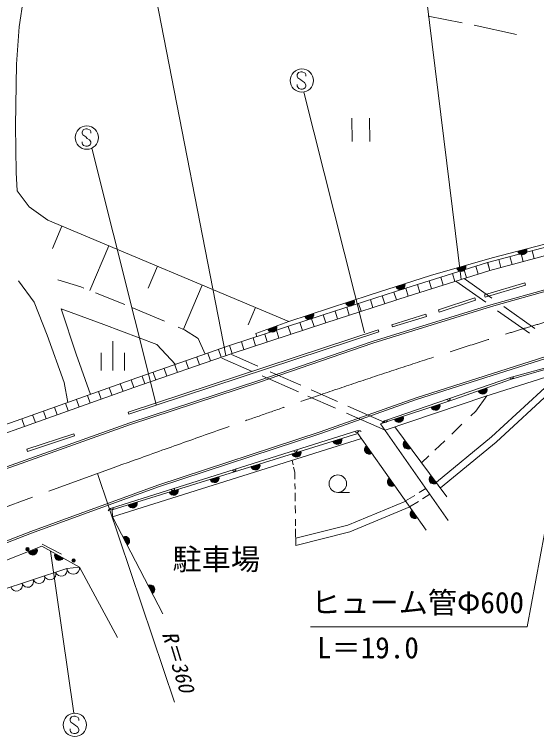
# Model space of a CAD drawing. Units: millimetres, scale not verified. Extents: x 40000 to 680000, y 20000 to 380000.
# Drawn here: x 87431 to 132206, y 254618 to 316587 of the extents above; entities that cross this region are included whole.
import ezdxf
from ezdxf.enums import TextEntityAlignment as Align

# ---------------------------------------------------------------- set-up
doc = ezdxf.new("R2010")
doc.units = ezdxf.units.MM
doc.header["$LTSCALE"] = 1000
doc.linetypes.add('CHAIN', pattern=[18.5, 12, -1.5, 3.5, -1.5])
for name, color, linetype, lineweight in [('M-BGD', 7, 'Continuous', 13), ('M-BMK', 2, 'CHAIN', 13), ('M-BMK-HTXT', 7, 'Continuous', 13), ('M-STR-STR3', 7, 'Continuous', 13), ('M-STR-STRC', 7, 'Continuous', 13)]:
    doc.layers.add(name, color=color, linetype=linetype, lineweight=lineweight)
doc.styles.add('ＭＳ ゴシック', font='')
doc.styles.get('ＭＳ ゴシック').set_extended_font_data('MS Gothic')

msp = doc.modelspace()

# ---------------------------------------------------------------- linework, layer by layer
at = {"layer": 'M-BGD'}
for p, q in [((88354, 319041), (87847, 315527)), ((125821, 315863), (122898, 316444)), ((87847, 315527), (87613, 312327)), ((130489, 314877), (126863, 315656)), ((87613, 312327), (87535, 307018)), ((116378, 307675), (116394, 305675)), ((117878, 307687), (117894, 305687)), ((87535, 307018), (87574, 303036)), ((87574, 303036), (87652, 301436)), ((87652, 301436), (88706, 300069)), ((88706, 300069), (90306, 298937)), ((90306, 298937), (110956, 290232)), ((90699, 296512), (91508, 298431)), ((133578, 297047), (128390, 295689)), ((93900, 292884), (95524, 296738)), ((133740, 296816), (128002, 295292)), ((132012, 295633), (131833, 296309)), ((128390, 295689), (123110, 294185)), ((133920, 296139), (128197, 294620)), ((130104, 295126), (129925, 295803)), ((131058, 295379), (130879, 296056)), ((98901, 293084), (99700, 294977)), ((128002, 295292), (120991, 293086)), ((127198, 294305), (126988, 294973)), ((128197, 294620), (127987, 295287)), ((128197, 294620), (128017, 295296)), ((129151, 294873), (128971, 295549)), ((128197, 294620), (121203, 292419)), ((126199, 293991), (125989, 294659)), ((93117, 293199), (91165, 293824)), ((123110, 294185), (117945, 292528)), ((124201, 293362), (123990, 294030)), ((125200, 293676), (124989, 294344)), ((126005, 293930), (128376, 292248)), ((89114, 291891), (87772, 293726)), ((93379, 293094), (93117, 293199)), ((101925, 289568), (103525, 293365)), ((122202, 292733), (121992, 293401)), ((123201, 293048), (122991, 293715)), ((125287, 293704), (127846, 291889)), ((127752, 292526), (131188, 293542)), ((131245, 293351), (127808, 292334)), ((135416, 293675), (128299, 291666)), ((135457, 293531), (128342, 291522)), ((131188, 293542), (131245, 293351)), ((96890, 291683), (94388, 292688)), ((117945, 292528), (110956, 290232)), ((120991, 293086), (113911, 290801)), ((120193, 292093), (119978, 292759)), ((121203, 292419), (120988, 293085)), ((121203, 292419), (120993, 293086)), ((127808, 292334), (127752, 292526)), ((90237, 289070), (89114, 291891)), ((121203, 292419), (114128, 290136)), ((118171, 291440), (117956, 292106)), ((119182, 291766), (118967, 292433)), ((123801, 291229), (126911, 292258)), ((126973, 292068), (123864, 291039)), ((126911, 292258), (126973, 292068)), ((92729, 287426), (91442, 291315)), ((91442, 291315), (95084, 289973)), ((100307, 290252), (97489, 291442)), ((107471, 289962), (108094, 291439)), ((116149, 290788), (115934, 291454)), ((117160, 291114), (116945, 291780)), ((128299, 291666), (118109, 288520)), ((128342, 291522), (118155, 288377)), ((129410, 291514), (132052, 289640)), ((113911, 290801), (105881, 288166)), ((114128, 290136), (113909, 290801)), ((114128, 290136), (113913, 290802)), ((115138, 290462), (114923, 291128)), ((119787, 289964), (122711, 290868)), ((122770, 290677), (119846, 289773)), ((122711, 290868), (122770, 290677)), ((123864, 291039), (123801, 291229)), ((128866, 291165), (131593, 289230)), ((114128, 290136), (106106, 287503)), ((110956, 290232), (108131, 289197)), ((112122, 289477), (111904, 290142)), ((113125, 289807), (112907, 290472)), ((95084, 289973), (99631, 288275)), ((97175, 282468), (118614, 289533)), ((102017, 289530), (101473, 289760)), ((103188, 288788), (102017, 289530)), ((110117, 288819), (109898, 289484)), ((111119, 289148), (110901, 289813)), ((118614, 289533), (118677, 289343)), ((119846, 289773), (119787, 289964)), ((91688, 284989), (90237, 289070)), ((118677, 289343), (97237, 282278)), ((103783, 287433), (103188, 288788)), ((108111, 288161), (107893, 288826)), ((108131, 289197), (108226, 288935)), ((109114, 288490), (108896, 289155)), ((95871, 288535), (95871, 286035)), ((105881, 288166), (97448, 285219)), ((99631, 288275), (101245, 286546)), ((106106, 287503), (105875, 288164)), ((106106, 287503), (105887, 288168)), ((107108, 287832), (106890, 288497)), ((118109, 288520), (108399, 285169)), ((118155, 288377), (108447, 285027)), ((105170, 287176), (104939, 287836)), ((134261, 287632), (121868, 283675)), ((93943, 283976), (92729, 287426)), ((94871, 287535), (94871, 286035)), ((96871, 286035), (96871, 287535)), ((106106, 287503), (97680, 284559)), ((103297, 286521), (103066, 287182)), ((104233, 286849), (104002, 287509)), ((105220, 287103), (107812, 285956)), ((106042, 287395), (108294, 286399)), ((134306, 287489), (121916, 283533)), ((130061, 285471), (136053, 287089)), ((101425, 285867), (101194, 286528)), ((102361, 286194), (102130, 286855)), ((135786, 286350), (127760, 283798)), ((128746, 279885), (135715, 286327)), ((130046, 285287), (134138, 286456)), ((99553, 285213), (99322, 285874)), ((100489, 285540), (100258, 286201)), ((109357, 285928), (111981, 284767)), ((128351, 280337), (134368, 285899)), ((97448, 285219), (88051, 281886)), ((108399, 285169), (97323, 281546)), ((97680, 284559), (97446, 285219)), ((97680, 284559), (97449, 285220)), ((98616, 284886), (98385, 285547)), ((108663, 285579), (111789, 284196)), ((119247, 281752), (130061, 285471)), ((125102, 283533), (130046, 285287)), ((97680, 284559), (88285, 281227)), ((92000, 283287), (91688, 284989)), ((95801, 283892), (95567, 284552)), ((96741, 284226), (96507, 284885)), ((108447, 285027), (97371, 281404)), ((93922, 283226), (93688, 283886)), ((94862, 283559), (94628, 284219)), ((112597, 283838), (114975, 282786)), ((112869, 284374), (115132, 283372)), ((127945, 283857), (127001, 282548)), ((92043, 282560), (91809, 283219)), ((92983, 282893), (92749, 283552)), ((121868, 283675), (113652, 280762)), ((121916, 283533), (113700, 280620)), ((118827, 281460), (125102, 283533)), ((127760, 283798), (119212, 280910)), ((91104, 282226), (90870, 282886)), ((116014, 282982), (119184, 281578)), ((89225, 281560), (88991, 282220)), ((90164, 281893), (89930, 282553)), ((97237, 282278), (97175, 282468)), ((115903, 282375), (119212, 280910)), ((127001, 282548), (126564, 282131)), ((88051, 281886), (70813, 275769)), ((97323, 281546), (87545, 278058)), ((97371, 281404), (87595, 277917)), ((88285, 281227), (88051, 281886)), ((88285, 281227), (88051, 281886)), ((118827, 281460), (124624, 273168)), ((125811, 281413), (124940, 280582)), ((88285, 281227), (71039, 275106)), ((95755, 274226), (116795, 280840)), ((113652, 280762), (99729, 276194)), ((120053, 281194), (124518, 275188)), ((88480, 279280), (92520, 280609)), ((92582, 280419), (88543, 279090)), ((92520, 280609), (92582, 280419)), ((95807, 274086), (116879, 280630)), ((95829, 273480), (117188, 280192)), ((113700, 280620), (99779, 276052)), ((116879, 280630), (122737, 272338)), ((123629, 276457), (128351, 280337)), ((124333, 280003), (123487, 279196)), ((123978, 275966), (128746, 279885)), ((88543, 279090), (88480, 279280)), ((111240, 278323), (111327, 277942)), ((122964, 278697), (122347, 278108)), ((87545, 278058), (71932, 272489)), ((87595, 277917), (71982, 272347)), ((111374, 277735), (111471, 277311)), ((111471, 277311), (111480, 276713)), ((99729, 276194), (88841, 272205)), ((99779, 276052), (88894, 272065)), ((111485, 276324), (111492, 275852)), ((122142, 275549), (122715, 275899)), ((111497, 275546), (111507, 274810)), ((115162, 275567), (116162, 275567)), ((120973, 274836), (121756, 275313)), ((122418, 275015), (123060, 275406)), ((116008, 272763), (120984, 274820)), ((121320, 274344), (122071, 274803)), ((95829, 273480), (95807, 274086)), ((111513, 274449), (111522, 273796)), ((116198, 272192), (121339, 274318)), ((100150, 265163), (95829, 273480)), ((111530, 273269), (111538, 272713)), ((111554, 271638), (116008, 272763)), ((88841, 272205), (73985, 266469)), ((88894, 272065), (74039, 266329)), ((111542, 272449), (111563, 271022)), ((111563, 271022), (116198, 272192)), ((78396, 266465), (89765, 270963)), ((89765, 270963), (93021, 269160)), ((89796, 271140), (91461, 270270)), ((91930, 269047), (79431, 264903)), ((93021, 269160), (91930, 269047)), ((93021, 269160), (96262, 263111))]:
    msp.add_line(p, q, dxfattribs=at)
for centre, radius in [((115162, 276317), 750), ((88550, 270694), 150), ((88550, 270694), 100), ((88550, 270694), 50), ((92502, 269726), 150), ((92502, 269726), 100), ((92502, 269726), 50)]:
    msp.add_circle(centre, radius, dxfattribs=at)
for centre, radius, start, end in [((130984, 296368), 400, 194.67469, 14.67469), ((130984, 296368), 400, 194.67469, 14.67469), ((130984, 296368), 350, 194.67469, 14.67469), ((130984, 296368), 300, 194.67469, 14.67469), ((130984, 296368), 250, 194.67469, 14.67469), ((130984, 296368), 200, 194.67469, 14.67469), ((130984, 296368), 150, 194.67469, 14.67469), ((130984, 296368), 100, 194.67469, 14.67469), ((130984, 296368), 50, 194.67469, 14.67469), ((125750, 294937), 400, 195.89014, 15.89014), ((125750, 294937), 400, 195.89014, 15.89014), ((125750, 294937), 350, 195.89014, 15.89014), ((125750, 294937), 300, 195.89014, 15.89014), ((125750, 294937), 250, 195.89014, 15.89014), ((125750, 294937), 200, 195.89014, 15.89014), ((125750, 294937), 150, 195.89014, 15.89014), ((125750, 294937), 100, 195.89014, 15.89014), ((125750, 294937), 50, 195.89014, 15.89014), ((120527, 293357), 400, 197.7912, 17.7912), ((120527, 293357), 400, 197.7912, 17.7912), ((120527, 293357), 350, 197.7912, 17.7912), ((120527, 293357), 300, 197.7912, 17.7912), ((120527, 293357), 250, 197.7912, 17.7912), ((120527, 293357), 200, 197.7912, 17.7912), ((120527, 293357), 150, 197.7912, 17.7912), ((120527, 293357), 100, 197.7912, 17.7912), ((120527, 293357), 50, 197.7912, 17.7912), ((116198, 291954), 400, 198.18489, 18.18489), ((116198, 291954), 400, 198.18489, 18.18489), ((116198, 291954), 350, 198.18489, 18.18489), ((116198, 291954), 300, 198.18489, 18.18489), ((116198, 291954), 250, 198.18489, 18.18489), ((116198, 291954), 200, 198.18489, 18.18489), ((116198, 291954), 150, 198.18489, 18.18489), ((116198, 291954), 100, 198.18489, 18.18489), ((116198, 291954), 50, 198.18489, 18.18489), ((112703, 290806), 400, 198.18489, 18.18489), ((112703, 290806), 400, 198.18489, 18.18489), ((112703, 290806), 350, 198.18489, 18.18489), ((112703, 290806), 300, 198.18489, 18.18489), ((112703, 290806), 250, 198.18489, 18.18489), ((112703, 290806), 200, 198.18489, 18.18489), ((112703, 290806), 150, 198.18489, 18.18489), ((112703, 290806), 100, 198.18489, 18.18489), ((112703, 290806), 50, 198.18489, 18.18489), ((109543, 289715), 400, 200.12234, 20.12234), ((109543, 289715), 400, 200.12234, 20.12234), ((109543, 289715), 350, 200.12234, 20.12234), ((109543, 289715), 300, 200.12234, 20.12234), ((109543, 289715), 250, 200.12234, 20.12234), ((109543, 289715), 200, 200.12234, 20.12234), ((109543, 289715), 150, 200.12234, 20.12234), ((109543, 289715), 100, 200.12234, 20.12234), ((109543, 289715), 50, 200.12234, 20.12234), ((130061, 285471), 150, 198.97803, 15.1063), ((127574, 284410), 400, 199.53665, 19.53665), ((127574, 284410), 400, 199.53665, 19.53665), ((127574, 284410), 350, 199.53665, 19.53665), ((127574, 284410), 300, 199.53665, 19.53665), ((127574, 284410), 250, 199.53665, 19.53665), ((127574, 284410), 200, 199.53665, 19.53665), ((127574, 284410), 150, 199.53665, 19.53665), ((127574, 284410), 100, 199.53665, 19.53665), ((127574, 284410), 50, 199.53665, 19.53665), ((124654, 283612), 150, 198.97803, 18.97803), ((123534, 283015), 400, 198.27466, 18.27466), ((123534, 283015), 400, 198.27466, 18.27466), ((123534, 283015), 350, 198.27466, 18.27466), ((123534, 283015), 300, 198.27466, 18.27466), ((123534, 283015), 250, 198.27466, 18.27466), ((123534, 283015), 200, 198.27466, 18.27466), ((123534, 283015), 150, 198.27466, 18.27466), ((123534, 283015), 100, 198.27466, 18.27466), ((123534, 283015), 50, 198.27466, 18.27466), ((120396, 281979), 400, 198.27466, 18.27466), ((120396, 281979), 400, 198.27466, 18.27466), ((120396, 281979), 350, 198.27466, 18.27466), ((120396, 281979), 300, 198.27466, 18.27466), ((120396, 281979), 250, 198.27466, 18.27466), ((120396, 281979), 200, 198.27466, 18.27466), ((120396, 281979), 150, 198.27466, 18.27466), ((120396, 281979), 100, 198.27466, 18.27466), ((120396, 281979), 50, 198.27466, 18.27466), ((119409, 281279), 500, 108.97803, 153.97803), ((119247, 281752), 150, 198.97803, 18.97803), ((116795, 280840), 150, 197.45123, 17.45123), ((116945, 280363), 500, 62.45123, 107.45123), ((115123, 280085), 400, 197.25156, 17.25156), ((115123, 280085), 400, 197.25156, 17.25156), ((115123, 280085), 350, 197.25156, 17.25156), ((115123, 280085), 300, 197.25156, 17.25156), ((115123, 280085), 250, 197.25156, 17.25156), ((115123, 280085), 200, 197.25156, 17.25156), ((115123, 280085), 150, 197.25156, 17.25156), ((115123, 280085), 100, 197.25156, 17.25156), ((115123, 280085), 50, 197.25156, 17.25156), ((117855, 279248), 400, 125.24322, 305.24322), ((117855, 279248), 400, 125.24322, 305.24322), ((117855, 279248), 350, 125.24322, 305.24322), ((117855, 279248), 300, 125.24322, 305.24322), ((121169, 279692), 400, 126.62574, 306.62574), ((121169, 279692), 400, 126.62574, 306.62574), ((121169, 279692), 350, 126.62574, 306.62574), ((121169, 279692), 300, 126.62574, 306.62574), ((121169, 279692), 250, 126.62574, 306.62574), ((121169, 279692), 200, 126.62574, 306.62574), ((121169, 279692), 150, 126.62574, 306.62574), ((121169, 279692), 100, 126.62574, 306.62574), ((121169, 279692), 50, 126.62574, 306.62574), ((111611, 278994), 400, 197.25156, 17.25156), ((111611, 278994), 400, 197.25156, 17.25156), ((111611, 278994), 350, 197.25156, 17.25156), ((111611, 278994), 300, 197.25156, 17.25156), ((111611, 278994), 250, 197.25156, 17.25156), ((111535, 279186), 150, 197.45123, 17.45123), ((111611, 278994), 200, 197.25156, 17.25156), ((111611, 278994), 150, 197.25156, 17.25156), ((111611, 278994), 100, 197.25156, 17.25156), ((111611, 278994), 50, 197.25156, 17.25156), ((117855, 279248), 250, 125.24322, 305.24322), ((117855, 279248), 200, 125.24322, 305.24322), ((117855, 279248), 150, 125.24322, 305.24322), ((117855, 279248), 100, 125.24322, 305.24322), ((117855, 279248), 50, 125.24322, 305.24322), ((108099, 277903), 400, 197.25156, 17.25156), ((108099, 277903), 400, 197.25156, 17.25156), ((108099, 277903), 350, 197.25156, 17.25156), ((108099, 277903), 300, 197.25156, 17.25156), ((108099, 277903), 250, 197.25156, 17.25156), ((108099, 277903), 200, 197.25156, 17.25156), ((108099, 277903), 150, 197.25156, 17.25156), ((108099, 277903), 100, 197.25156, 17.25156), ((108099, 277903), 50, 197.25156, 17.25156), ((106275, 277533), 150, 197.45123, 17.45123), ((123402, 276689), 400, 126.62574, 306.62574), ((123402, 276689), 400, 126.62574, 306.62574), ((104587, 276813), 400, 197.25156, 17.25156), ((104587, 276813), 400, 197.25156, 17.25156), ((104587, 276813), 350, 197.25156, 17.25156), ((104587, 276813), 300, 197.25156, 17.25156), ((104587, 276813), 250, 197.25156, 17.25156), ((104587, 276813), 200, 197.25156, 17.25156), ((104587, 276813), 150, 197.25156, 17.25156), ((104587, 276813), 100, 197.25156, 17.25156), ((104587, 276813), 50, 197.25156, 17.25156), ((119808, 276484), 400, 125.24322, 305.24322), ((119808, 276484), 400, 125.24322, 305.24322), ((119808, 276484), 350, 125.24322, 305.24322), ((119808, 276484), 300, 125.24322, 305.24322), ((119808, 276484), 250, 125.24322, 305.24322), ((119808, 276484), 200, 125.24322, 305.24322), ((119808, 276484), 150, 125.24322, 305.24322), ((119808, 276484), 100, 125.24322, 305.24322), ((119808, 276484), 50, 125.24322, 305.24322), ((123402, 276689), 350, 126.62574, 306.62574), ((123402, 276689), 300, 126.62574, 306.62574), ((123402, 276689), 250, 126.62574, 306.62574), ((123402, 276689), 200, 126.62574, 306.62574), ((123402, 276689), 150, 126.62574, 306.62574), ((123402, 276689), 100, 126.62574, 306.62574), ((123402, 276689), 50, 126.62574, 306.62574), ((101075, 275722), 400, 197.25156, 17.25156), ((101075, 275722), 400, 197.25156, 17.25156), ((101075, 275722), 350, 197.25156, 17.25156), ((101075, 275722), 300, 197.25156, 17.25156), ((101075, 275722), 250, 197.25156, 17.25156), ((101015, 275879), 150, 197.45123, 17.45123), ((101075, 275722), 200, 197.25156, 17.25156), ((101075, 275722), 150, 197.25156, 17.25156), ((101075, 275722), 100, 197.25156, 17.25156), ((101075, 275722), 50, 197.25156, 17.25156), ((97563, 274632), 400, 197.25156, 17.25156), ((97563, 274632), 400, 197.25156, 17.25156), ((97563, 274632), 350, 197.25156, 17.25156), ((97563, 274632), 300, 197.25156, 17.25156), ((97563, 274632), 250, 197.25156, 17.25156), ((97563, 274632), 200, 197.25156, 17.25156), ((97563, 274632), 150, 197.25156, 17.25156), ((97563, 274632), 100, 197.25156, 17.25156), ((97563, 274632), 50, 197.25156, 17.25156), ((95905, 273749), 500, 107.45123, 152.45123), ((95755, 274226), 150, 197.45123, 17.45123), ((121761, 273720), 400, 125.24322, 305.24322), ((121761, 273720), 400, 125.24322, 305.24322), ((121761, 273720), 350, 125.24322, 305.24322), ((121761, 273720), 300, 125.24322, 305.24322), ((121761, 273720), 250, 125.24322, 305.24322), ((121761, 273720), 200, 125.24322, 305.24322), ((121761, 273720), 150, 125.24322, 305.24322), ((121761, 273720), 100, 125.24322, 305.24322), ((121761, 273720), 50, 125.24322, 305.24322), ((96910, 271401), 400, 297.451, 117.451), ((96910, 271401), 400, 297.451, 117.451), ((96910, 271401), 350, 297.451, 117.451), ((96910, 271401), 300, 297.451, 117.451), ((96910, 271401), 250, 297.451, 117.451), ((96910, 271401), 200, 297.451, 117.451), ((96910, 271401), 150, 297.451, 117.451), ((96910, 271401), 100, 297.451, 117.451), ((96910, 271401), 50, 297.451, 117.451), ((89000, 270589), 400, 199.1003, 19.1003), ((89000, 270589), 400, 199.1003, 19.1003), ((89000, 270589), 350, 199.1003, 19.1003), ((89000, 270589), 300, 199.1003, 19.1003), ((89000, 270589), 250, 199.1003, 19.1003), ((89000, 270589), 200, 199.1003, 19.1003), ((89000, 270589), 150, 199.1003, 19.1003), ((89000, 270589), 100, 199.1003, 19.1003), ((89000, 270589), 50, 199.1003, 19.1003), ((91266, 270132), 400, 151.02029, 331.02029), ((91266, 270132), 400, 151.02029, 331.02029), ((91266, 270132), 350, 151.02029, 331.02029), ((91266, 270132), 300, 151.02029, 331.02029), ((91266, 270132), 250, 151.02029, 331.02029), ((91266, 270132), 200, 151.02029, 331.02029), ((91266, 270132), 150, 151.02029, 331.02029), ((91266, 270132), 100, 151.02029, 331.02029), ((91266, 270132), 50, 151.02029, 331.02029), ((91449, 268888), 506, 198.34584, 18.34584), ((92475, 269104), 549, 185.86457, 5.86457), ((89526, 268250), 506, 198.34584, 18.34584), ((90487, 268569), 506, 198.34584, 18.34584), ((87603, 267613), 506, 198.34584, 18.34584), ((88565, 267932), 506, 198.34584, 18.34584), ((99070, 267242), 400, 297.451, 117.451), ((99070, 267242), 400, 297.451, 117.451), ((99070, 267242), 350, 297.451, 117.451), ((99070, 267242), 300, 297.451, 117.451), ((99070, 267242), 250, 297.451, 117.451), ((99070, 267242), 200, 297.451, 117.451), ((99070, 267242), 150, 297.451, 117.451), ((99070, 267242), 100, 297.451, 117.451), ((99070, 267242), 50, 297.451, 117.451)]:
    msp.add_arc(centre, radius, start, end, dxfattribs=at)
at = {"layer": 'M-BMK'}
msp.add_line((73019, 269318), (94541, 277195), dxfattribs=at)
msp.add_open_spline([(94541, 277195), (100169, 279215), (105796, 281234), (111448, 283184), (115766, 284673), (120097, 286121), (124443, 287527), (128121, 288717), (131809, 289877), (135527, 290932), (140067, 292221), (144651, 293354), (149252, 294407), (155333, 295798), (161444, 297048), (167555, 298298)], degree=3, knots=[0, 0, 0, 0, 1, 1, 1, 2, 2, 2, 3, 3, 3, 4, 4, 4, 5, 5, 5, 5], dxfattribs=at)
at = {"layer": 'M-BMK-HTXT'}
msp.add_line((94541, 277195), (101168, 257576), dxfattribs=at)
at = {"layer": 'M-STR-STR3'}
for p, q in [((105547, 287308), (97208, 330166)), ((125739, 293846), (121278, 329949)), ((131387, 264027), (135666, 287077)), ((131387, 264027), (112825, 264027))]:
    msp.add_line(p, q, dxfattribs=at)
at = {"layer": 'M-STR-STRC'}
for p, q in [((111793, 311606), (111670, 311420)), ((111670, 311420), (111674, 311289)), ((111674, 311289), (111738, 311160)), ((111738, 311160), (111995, 310981)), ((111984, 311673), (111793, 311606)), ((112106, 311671), (111984, 311673)), ((112357, 311555), (112106, 311671)), ((112421, 311424), (112357, 311555)), ((112422, 311295), (112421, 311424)), ((111681, 310441), (111677, 310562)), ((111995, 310981), (112125, 310850)), ((112125, 310850), (112305, 310735)), ((112305, 310735), (112433, 310536)), ((112433, 310536), (112429, 310426)), ((111721, 310339), (111681, 310441)), ((111806, 310229), (111721, 310339)), ((111994, 310169), (111806, 310229)), ((112128, 310171), (111994, 310169)), ((112228, 310200), (112128, 310171)), ((112369, 310294), (112228, 310200)), ((117441, 289274), (112247, 309925)), ((112429, 310426), (112369, 310294)), ((93539, 306777), (93347, 306710)), ((93660, 306776), (93539, 306777)), ((93911, 306659), (93660, 306776)), ((93347, 306710), (93225, 306525)), ((93225, 306525), (93229, 306393)), ((93229, 306393), (93293, 306265)), ((93293, 306265), (93550, 306085)), ((93976, 306528), (93911, 306659)), ((93977, 306399), (93976, 306528)), ((93235, 305545), (93232, 305666)), ((93276, 305443), (93235, 305545)), ((93550, 306085), (93680, 305954)), ((93680, 305954), (93860, 305840)), ((93860, 305840), (93988, 305641)), ((93983, 305530), (93924, 305398)), ((93988, 305641), (93983, 305530)), ((93361, 305333), (93276, 305443)), ((93548, 305274), (93361, 305333)), ((93683, 305275), (93548, 305274)), ((93782, 305305), (93683, 305275)), ((93924, 305398), (93782, 305305)), ((99594, 283113), (94061, 305110)), ((90526, 270541), (92519, 256614)), ((92321, 256312), (92198, 256127)), ((92198, 256127), (92202, 255996)), ((92202, 255996), (92266, 255867)), ((92512, 256380), (92321, 256312)), ((92634, 256378), (92512, 256380)), ((92885, 256262), (92634, 256378)), ((92949, 256130), (92885, 256262)), ((92950, 256001), (92949, 256130)), ((92266, 255867), (92523, 255687)), ((92523, 255687), (92653, 255557)), ((92653, 255557), (92833, 255442)), ((92833, 255442), (92961, 255243)), ((92209, 255148), (92205, 255269)), ((92249, 255045), (92209, 255148)), ((92334, 254935), (92249, 255045)), ((92522, 254876), (92334, 254935)), ((92656, 254877), (92522, 254876)), ((92756, 254907), (92656, 254877)), ((92897, 255000), (92756, 254907)), ((92957, 255132), (92897, 255000)), ((92961, 255243), (92957, 255132))]:
    msp.add_line(p, q, dxfattribs=at)
for centre in [(112082, 310911), (93636, 306015), (92610, 255618)]:
    msp.add_circle(centre, 1000, dxfattribs=at)

# ---------------------------------------------------------------- texts
at = {"layer": 'M-BMK-HTXT', "style": 'ＭＳ ゴシック'}
msp.add_text('駐車場', height=1833, dxfattribs=at).set_placement((100991, 268369), align=Align.BOTTOM_LEFT)
at = {"layer": 'M-BMK-HTXT', "style": 'ＭＳ ゴシック', "oblique": 15}
msp.add_text('R＝360', height=1320, rotation=286.899, dxfattribs=at).set_placement((101333, 263830), align=Align.TOP_LEFT)
at = {"layer": 'M-STR-STR3', "style": 'ＭＳ ゴシック'}
for s, p in [('ヒューム管Φ600', (112883, 267036)), ('L＝19.0', (113377, 263162))]:
    msp.add_text(s, height=1833, dxfattribs=at).set_placement(p, align=Align.TOP_LEFT)

doc.saveas('drawing.dxf')
